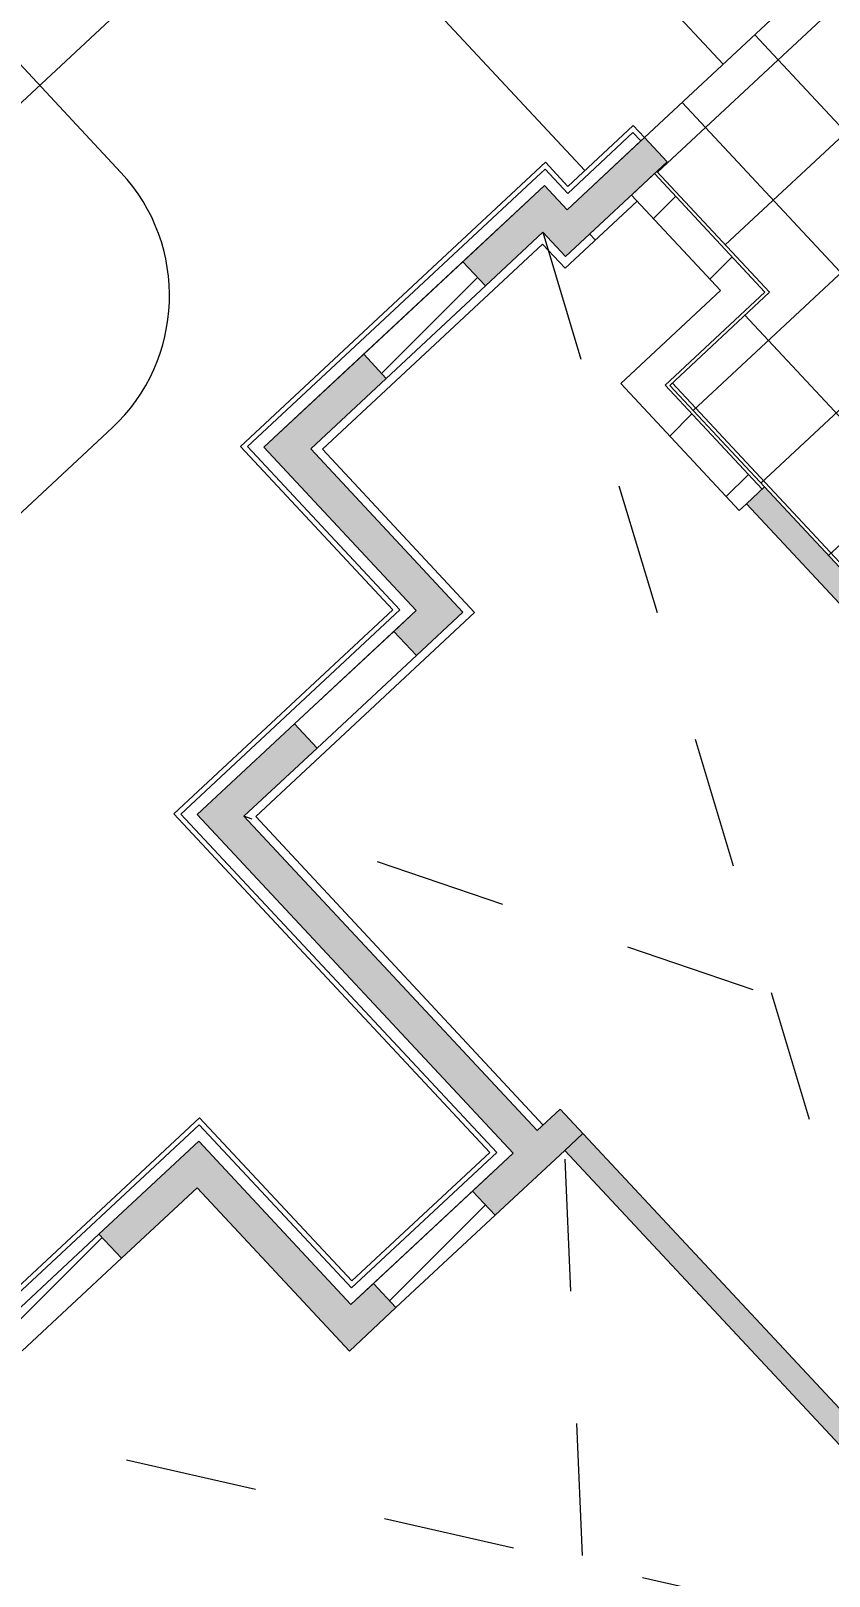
# Model space of a CAD drawing. Header units: millimetres. Extents: x -71377 to 516042, y -145869 to 441446.
# Drawn here: x 271690 to 276516, y 171983 to 181328 of the extents above; entities that cross this region are included whole.
import ezdxf

# ---------------------------------------------------------------- set-up
doc = ezdxf.new("R2010")
doc.units = ezdxf.units.MM
doc.header["$LTSCALE"] = 1000
doc.linetypes.add('_점선_S_', pattern=[1.6, 0.8, -0.8])
for name, color, linetype, lineweight in [('06', 6, 'Continuous', 5), ('A-ele-8', 8, 'Continuous', 5), ('A-fnsh', 5, 'Continuous', 5), ('A-fnsh-4', 4, 'Continuous', 5), ('A-hat', 251, 'Continuous', 5), ('A-insu', 251, 'Continuous', 5), ('A-text-1', 3, 'Continuous', 5), ('A-text-2', 7, 'Continuous', 5), ('A_bwall', 3, 'Continuous', 5), ('A_cwall', 2, 'Continuous', 5), ('A_fnsh', 5, 'Continuous', 5), ('A_fnsh-4', 4, 'Continuous', 5), ('AA_오픈', 8, '_점선_S_', 5), ('조경라인_dwg', 8, 'Continuous', 5)]:
    doc.layers.add(name, color=color, linetype=linetype, lineweight=lineweight)
doc.styles.add('나눔고딕_3', font='NanumGothic.ttf', dxfattribs={"height": 1400})
pattern_1 = [(45, (165969.5, 243949.9), (-353.5534, 353.5534), [])]

# ---------------------------------------------------------------- blocks, each defined once
blk = doc.blocks.new('조경라인_dwg_A$Cb8b4522a-7862174-지반층 배치도')
at = {"layer": '06'}
blk.add_line((202723.1, 85561.8), (200881.7, 87536.4), dxfattribs=at)
blk = doc.blocks.new('조경라인_dwg-6847807-지반층 배치도')
at = {"layer": '06', "flags": 128}
blk.add_lwpolyline([(258613.8, 161337.5), (253401.5, 166927), (271736.5, 184024.7), (275039.2, 180483)], dxfattribs=at)
blk.add_blockref('조경라인_dwg_A$Cb8b4522a-7862174-지반층 배치도', (73152.3, 95564.2))
blk = doc.blocks.new('동이름 - 동이름-6850952-지반층 배치도')
at = {"layer": 'A-text-2'}
for p, q in [((-3.0228, 1.8), (3.0422, 1.8)), ((-4.1, 0.7228), (-4.1, -0.721)), ((4.1, 0.7422), (4.1, -0.7064)), ((-3.021, -1.8), (3.0064, -1.8))]:
    blk.add_line(p, q, dxfattribs=at)
for centre, radius, start, end in [((-3.0228, 0.7228), 1.0772, 90, 180), ((3.0422, 0.7422), 1.0578, 0, 90), ((-3.021, -0.721), 1.079, 180, 270), ((3.0064, -0.7064), 1.0936, 270, 360)]:
    blk.add_arc(centre, radius, start, end, dxfattribs=at)

msp = doc.modelspace()

# ---------------------------------------------------------------- hatches: boundary and pattern name
at = {"layer": 'A-hat'}
h = msp.add_hatch(dxfattribs=at)
h.set_pattern_fill('FP_42', color=256, scale=1000, style=0, pattern_type=2)
h.set_pattern_definition([(133, (279101.14, 178927.9), (-438.81, -409.2), []), (223, (279101.14, 178927.9), (409.2, -438.81), [])])
h.paths.add_polyline_path([(279874.3, 174989.8), (279906.5, 175019.8), (279714.8, 175225.3), (279751.4, 175259.4), (279943, 175053.9), (282709, 177633.3), (282517.4, 177838.8), (282553.9, 177872.9), (282745.6, 177667.4), (282777.8, 177697.4), (281765, 178783.4), (282591.4, 179554.1), (279065.5, 183335.2), (277690.5, 182053), (277445, 182316.3), (276413.8, 181354.7), (276277.4, 181501), (275399.8, 180682.6), (275536.2, 180536.3), (275474, 180478.3), (276156, 179747), (275552.7, 179184.3), (278546.6, 175973.7), (278766, 176178.3), (279846.3, 175019.8)])
h.paths.add_polyline_path([(279805, 175335.4), (279600.4, 175554.8), (282233.3, 178010), (282437.9, 177790.6), (279906.5, 175430)])
h.paths.add_polyline_path([(281712, 179698), (281302.8, 180136.8), (281522.2, 180341.4), (281931.4, 179902.6), (281728.1, 179713)])
h.paths.add_polyline_path([(281087.1, 180441.5), (280473.3, 181099.7), (280692.7, 181304.3), (281306.5, 180646.1), (281101.9, 180455.3)])
for points in [[(275068.1, 180099.8), (275536.2, 180536.3), (275399.8, 180682.6), (274931.7, 180246.1)], [(274438.1, 179785.7), (274931.7, 180246.1), (274795.3, 180392.4), (274301.7, 179932), (274341.2, 179889.6)], [(274921.9, 179963.4), (275068.1, 180099.8), (274931.7, 180246.1), (274785.5, 180109.7)], [(273381.3, 178800.3), (273838.4, 179226.5), (273702, 179372.8), (273244.9, 178946.5)], [(274019.3, 177822.8), (274165.6, 177959.2), (273244.9, 178946.5), (273098.6, 178810.1), (273651.6, 178217.1)], [(277789, 176566.2), (277898.7, 176668.5), (276125.5, 178570), (276015.8, 178467.7), (276249.5, 178217.1)], [(274020.4, 177550.4), (274302, 177812.9), (274165.6, 177959.2), (273884, 177696.6), (274019.3, 177551.5)], [(272978.2, 176578.5), (273420.7, 176991.1), (273282.4, 177135.6), (272841.8, 176724.8), (272922, 176638.8)], [(274605.1, 174540.6), (274751.4, 174677), (272841.8, 176724.8), (272695.5, 176588.4), (274341.2, 174823.6)], [(274887.8, 174530.7), (275026.8, 174660.3), (274890.4, 174806.6), (274751.4, 174677), (274862.4, 174558)], [(274496.5, 174165.8), (274887.8, 174530.7), (274751.4, 174677), (274360.1, 174312.1)], [(278726, 170473.4), (278835.7, 170575.7), (275026.8, 174660.3), (274917.1, 174558), (278598.9, 170609.7)], [(273478.8, 173490.3), (273625.1, 173626.7), (272704.4, 174614), (272558.1, 174477.6), (273351.7, 173626.7)], [(272237.5, 173905.1), (272694.5, 174331.4), (272558.1, 174477.6), (272101.1, 174051.4)], [(273615.2, 173344), (273896.8, 173606.6), (273760.4, 173752.9), (273478.8, 173490.3)]]:
    msp.add_hatch(color=256, dxfattribs=at).paths.add_polyline_path(points)
h = msp.add_hatch(dxfattribs=at)
h.set_pattern_fill('FP_12', color=256, scale=1000, style=0, pattern_type=2)
h.set_pattern_definition(pattern_1)
h.paths.add_polyline_path([(275988.8, 179618.4), (276127.8, 179748), (275459.4, 180464.7), (275320.4, 180335.1), (275859.2, 179757.3)])
h = msp.add_hatch(dxfattribs=at)
h.set_pattern_fill('FP_12', color=256, scale=1000, style=0, pattern_type=2)
h.set_pattern_definition(pattern_1)
h.paths.add_polyline_path([(273838.4, 179226.5), (274438.1, 179785.7), (274301.7, 179932), (273702, 179372.8)])
h = msp.add_hatch(dxfattribs=at)
h.set_pattern_fill('FP_12', color=256, scale=1000, style=0, pattern_type=2)
h.set_pattern_definition(pattern_1)
h.paths.add_polyline_path([(275972, 178426.8), (276110.9, 178556.3), (275524.4, 179185.3), (275385.4, 179055.7), (275760.5, 178653.6)])
h = msp.add_hatch(dxfattribs=at)
h.set_pattern_fill('FP_12', color=256, scale=1000, style=0, pattern_type=2)
h.set_pattern_definition(pattern_1)
h.paths.add_polyline_path([(273896.8, 173606.6), (274496.5, 174165.8), (274360.1, 174312.1), (273760.4, 173752.9)])
h = msp.add_hatch(dxfattribs=at)
h.set_pattern_fill('FP_12', color=256, scale=1000, style=0, pattern_type=2)
h.set_pattern_definition(pattern_1)
h.paths.add_polyline_path([(271637.7, 173345.9), (272237.5, 173905.1), (272101.1, 174051.4), (271502.8, 173490.6)])

# ---------------------------------------------------------------- linework, layer by layer
at = {"layer": 'A-ele-8'}
for p, q in [((275354.5, 180298.5), (274919.4, 179892.8)), ((275068.1, 180099.8), (275102.2, 180063.3)), ((274783, 180039), (273451.9, 178797.8)), ((274919.4, 179892.8), (274783, 180039)), ((273451.9, 178797.8), (274372.6, 177810.5)), ((274372.6, 177810.5), (273048.9, 176576)), ((273048.9, 176576), (274788, 174711.1))]:
    msp.add_line(p, q, dxfattribs=at)
at = {"layer": 'A-fnsh'}
for p, q in [((267463.8, 177008.1), (276752, 185669.5)), ((276277.4, 181501), (275399.8, 180682.6)), ((276156, 179747), (275552.7, 179184.3)), ((275552.7, 179184.3), (276125.5, 178570))]:
    msp.add_line(p, q, dxfattribs=at)
at = {"layer": 'A-fnsh-4'}
msp.add_line((275026.8, 174660.3), (274917.1, 174558), dxfattribs=at)
at = {"layer": 'A-insu'}
for p, q in [((274931.7, 180246.1), (275377.9, 180662.1)), ((273098.6, 178810.1), (274795.3, 180392.4)), ((274795.3, 180392.4), (274931.7, 180246.1)), ((273098.6, 178810.1), (273098.6, 178810.1)), ((272695.5, 176588.4), (274019.3, 177822.8)), ((274605.1, 174540.6), (272695.5, 176588.4)), ((272704.4, 174614), (273625.1, 173626.7)), ((273625.1, 173626.7), (274605.1, 174540.6))]:
    msp.add_line(p, q, dxfattribs=at)
at = {"layer": 'A_bwall'}
for p, q in [((275459.4, 180464.7), (275320.4, 180335.1)), ((276127.8, 179748), (275459.4, 180464.7)), ((275320.4, 180335.1), (275859.2, 179757.3)), ((274301.7, 179932), (273702, 179372.8)), ((273838.4, 179226.5), (274438.1, 179785.7)), ((275859.2, 179757.3), (275255.9, 179194.7)), ((275524.4, 179185.3), (276127.8, 179748)), ((275255.9, 179194.7), (275972, 178426.8)), ((276110.9, 178556.3), (275524.4, 179185.3)), ((275972, 178426.8), (276015.8, 178467.7)), ((273884, 177696.6), (273284.3, 177137.4)), ((273420.7, 176991.1), (274020.4, 177550.4)), ((274360.1, 174312.1), (273760.4, 173752.9)), ((273896.8, 173606.6), (274496.5, 174165.8)), ((272101.1, 174051.4), (271501.3, 173492.2)), ((271637.7, 173345.9), (272237.5, 173905.1))]:
    msp.add_line(p, q, dxfattribs=at)
at = {"layer": 'A_cwall'}
for p, q in [((275399.8, 180682.6), (274931.7, 180246.1)), ((275536.2, 180536.3), (275399.8, 180682.6)), ((274921.9, 179963.4), (275536.2, 180536.3)), ((274795.3, 180392.4), (274301.7, 179932)), ((274931.7, 180246.1), (274795.3, 180392.4)), ((274438.1, 179785.7), (274785.5, 180109.7)), ((274785.5, 180109.7), (274921.9, 179963.4)), ((274301.7, 179932), (274438.1, 179785.7)), ((273702, 179372.8), (273098.6, 178810.1)), ((273838.4, 179226.5), (273702, 179372.8)), ((273381.3, 178800.3), (273838.4, 179226.5)), ((273098.6, 178810.1), (274019.3, 177822.8)), ((274302, 177812.9), (273381.3, 178800.3)), ((276125.5, 178570), (276015.8, 178467.7)), ((277898.7, 176668.5), (276125.5, 178570)), ((276015.8, 178467.7), (277789, 176566.2)), ((274019.3, 177822.8), (273884, 177696.6)), ((274020.4, 177550.4), (274302, 177812.9)), ((273884, 177696.6), (274020.4, 177550.4)), ((273284.3, 177137.4), (272695.5, 176588.4)), ((273420.7, 176991.1), (273284.3, 177137.4)), ((272978.2, 176578.5), (273420.7, 176991.1)), ((272695.5, 176588.4), (274605.1, 174540.6)), ((274751.4, 174677), (272978.2, 176578.5)), ((274890.4, 174806.6), (274751.4, 174677)), ((278835.7, 170575.7), (274890.4, 174806.6)), ((272704.4, 174614), (272101.1, 174051.4)), ((273625.1, 173626.7), (272704.4, 174614)), ((274496.5, 174165.8), (274917.1, 174558)), ((274917.1, 174558), (278726, 170473.4)), ((274605.1, 174540.6), (274360.1, 174312.1)), ((272237.5, 173905.1), (272694.5, 174331.4)), ((272694.5, 174331.4), (273615.2, 173344)), ((274360.1, 174312.1), (274496.5, 174165.8)), ((272101.1, 174051.4), (272237.5, 173905.1)), ((273760.4, 173752.9), (273625.1, 173626.7)), ((273896.8, 173606.6), (273760.4, 173752.9)), ((273615.2, 173344), (273896.8, 173606.6))]:
    msp.add_line(p, q, dxfattribs=at)
at = {"layer": 'A_fnsh'}
msp.add_line((276156, 179747), (275474, 180478.3), dxfattribs=at)
at = {"layer": 'A_fnsh-4'}
for p, q in [((275331.6, 180755.7), (274936.7, 180387.4)), ((275399.8, 180682.6), (275331.6, 180755.7)), ((275330.1, 180713.3), (274935.2, 180345)), ((275377.9, 180662.1), (275330.1, 180713.3)), ((275377.9, 180662.1), (275399.8, 180682.6)), ((274800.3, 180533.7), (272957.3, 178815.1)), ((274747.6, 180443.6), (272999.7, 178813.6)), ((274747.6, 180443.6), (274798.8, 180491.3)), ((274935.2, 180345), (274798.8, 180491.3)), ((274936.7, 180387.4), (274800.3, 180533.7)), ((272957.3, 178815.1), (273877.9, 177827.7)), ((272999.7, 178813.6), (273920.3, 177826.3)), ((273877.9, 177827.7), (272554.2, 176593.3)), ((273920.3, 177826.3), (272596.6, 176591.8)), ((272554.2, 176593.3), (274463.8, 174545.5)), ((272596.6, 176591.8), (274506.2, 174544)), ((272709.4, 174755.4), (270866.3, 173036.7)), ((273630.1, 173768), (272709.4, 174755.4)), ((272707.9, 174713), (270908.7, 173035.3)), ((273628.6, 173725.6), (272707.9, 174713)), ((274506.2, 174544), (273628.6, 173725.6)), ((274463.8, 174545.5), (273630.1, 173768))]:
    msp.add_line(p, q, dxfattribs=at)
at = {"layer": 'AA_오픈'}
for p, q in [((274785.5, 180109.7), (277083, 172455.3)), ((280599.5, 173977.5), (272978.2, 176578.5)), ((275165.6, 168910.2), (274917.1, 174558)), ((277728.1, 171440.8), (271426.7, 172875.7))]:
    msp.add_line(p, q, dxfattribs=at)

# ---------------------------------------------------------------- block references
at = {"layer": 'A-text-2', "xscale": 999.9999999999998, "yscale": 999.9999999999998, "zscale": 999.9999999999998, "rotation": 43.00000000000004}
msp.add_blockref('동이름 - 동이름-6850952-지반층 배치도', (268753.9, 178192.5), dxfattribs=at)
at = {"layer": '조경라인_dwg', "rotation": 8.537736462515947e-07}
msp.add_blockref('조경라인_dwg-6847807-지반층 배치도', (0, 0), dxfattribs=at)

# ---------------------------------------------------------------- texts
at = {"layer": 'A-text-1', "insert": (274128.7, 166397.8), "char_height": 1400, "width": 10998.9, "attachment_point": 1, "rotation": 43, "line_spacing_factor": 1.2, "style": '나눔고딕_3'}
msp.add_mtext('\\pxt9.07143,18.14286,27.21429,36.28571,45.35714,54.42857,63.5,72.57143,81.64286,90.71429,99.78571,108.85714,117.92857,127,136.07143,145.14286,154.21429,163.28571,172.35714,181.42857,190.5,199.57143,208.64286,217.71429,226.78571,235.85714,244.92857,254,263.07143,272.14286,281.21429,290.28571;{스터디카페}', dxfattribs=at)

doc.saveas('drawing.dxf')
